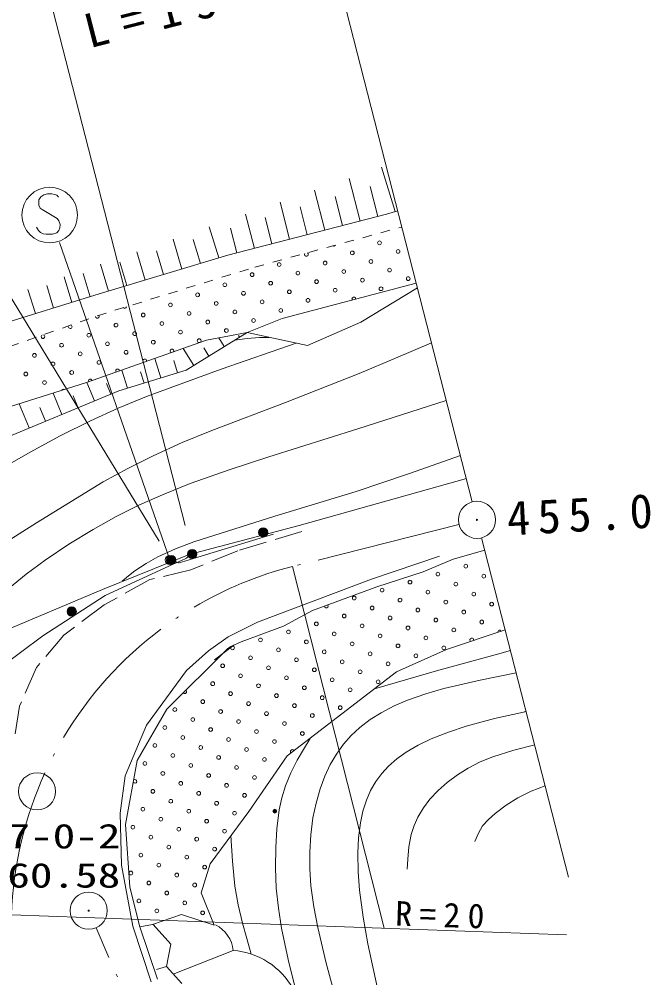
# Model space of a CAD drawing. Units: millimetres, scale not verified. Extents: x 40000 to 680000, y 20000 to 380000.
# Drawn here: x 419882 to 453750, y 267684 to 319070 of the extents above; entities that cross this region are included whole.
import ezdxf
from ezdxf.enums import TextEntityAlignment as Align

# ---------------------------------------------------------------- set-up
doc = ezdxf.new("R2010")
doc.units = ezdxf.units.MM
doc.header["$LTSCALE"] = 1000
for name, pattern in [('USER1', [9.899999, 7.790164, -0.97377, 0.162295, -0.97377]), ('USER2', [2, 1.5, -0.5]), ('USER5', [1, 0.5, -0.5])]:
    doc.linetypes.add(name, pattern=pattern)
for name, color, linetype, lineweight in [('S-BGD', 1, 'Continuous', 13), ('S-BGD-HTXT', 6, 'Continuous', 13), ('S-BMK', 2, 'Continuous', 13), ('S-BMK-SRVR', 3, 'Continuous', 13)]:
    doc.layers.add(name, color=color, linetype=linetype, lineweight=lineweight)
doc.styles.add('ＭＳ ゴシック', font='')
doc.styles.get('ＭＳ ゴシック').set_extended_font_data('MS Gothic')

msp = doc.modelspace()

# ---------------------------------------------------------------- linework, layer by layer
at = {"layer": 'S-BGD'}
for p, q in [((440040, 308756), (439310, 311140)), ((438164, 308250), (437573, 310539)), ((436273, 307762), (435722, 309899)), ((439110, 308494), (438697, 310094)), ((420943, 309381), (420935, 309208)), ((421040, 309546), (420943, 309381)), ((421205, 309658), (421040, 309546)), ((421400, 309711), (421205, 309658)), ((421633, 309711), (421400, 309711)), ((421790, 309681), (421633, 309711)), ((421903, 309628), (421790, 309681)), ((421985, 309538), (421903, 309628)), ((437219, 308006), (436817, 309562)), ((420935, 309208), (420943, 309096)), ((420943, 309096), (421003, 308946)), ((421003, 308946), (421108, 308863)), ((421108, 308863), (421925, 308391)), ((434382, 307274), (433870, 309259)), ((435328, 307518), (434944, 309006)), ((421925, 308391), (422015, 308256)), ((439582, 308616), (431073, 306420)), ((432492, 306786), (432018, 308619)), ((433437, 307030), (433074, 308437)), ((440177, 308798), (439582, 308616)), ((420913, 307746), (420808, 307918)), ((422060, 307888), (422008, 307746)), ((422015, 308256), (422075, 308068)), ((422075, 308068), (422060, 307888)), ((430581, 306272), (430077, 307948)), ((431546, 306542), (431204, 307868)), ((421033, 307633), (420913, 307746)), ((421175, 307566), (421033, 307633)), ((421325, 307543), (421175, 307566)), ((421670, 307543), (421325, 307543)), ((421903, 307611), (421670, 307543)), ((422008, 307746), (421903, 307611)), ((422039, 307108), (427961, 290081)), ((428611, 305679), (428131, 307275)), ((429596, 305975), (429211, 307256)), ((431073, 306420), (424179, 304346)), ((426641, 305087), (426185, 306602)), ((427626, 305383), (427246, 306649)), ((424671, 304494), (424240, 305930)), ((425656, 304791), (425280, 306041)), ((422710, 303891), (422288, 305255)), ((423689, 304195), (423307, 305430)), ((421730, 303588), (421358, 304792)), ((441173, 304916), (433981, 303034)), ((424179, 304346), (415631, 301700)), ((420751, 303285), (420349, 304585)), ((441236, 304670), (438201, 302836)), ((433981, 303034), (432107, 302269)), ((435343, 301578), (438201, 302836)), ((432107, 302269), (428828, 300260)), ((429926, 301858), (432107, 302269)), ((432107, 302269), (435343, 301578)), ((429926, 301858), (423500, 299592)), ((430877, 301516), (430591, 301983)), ((434726, 301710), (430711, 300302)), ((431436, 301858), (432098, 301962)), ((431697, 302018), (431640, 302111)), ((432098, 301962), (432773, 302007)), ((432773, 302007), (433033, 302013)), ((433033, 302013), (433293, 302016)), ((440053, 300892), (441995, 301714)), ((429238, 300511), (428682, 301419)), ((430058, 301013), (429788, 301453)), ((427480, 299843), (427158, 300882)), ((428379, 300121), (428179, 300766)), ((438107, 300080), (440053, 300892)), ((425234, 299147), (428828, 300260)), ((425684, 299286), (425383, 300256)), ((426582, 299564), (426395, 300167)), ((430711, 300302), (426711, 298837)), ((423500, 299592), (419029, 298185)), ((423920, 298605), (423512, 299596)), ((434167, 298525), (438107, 300080)), ((418225, 296258), (425234, 299147)), ((424796, 298966), (424562, 299534)), ((422168, 297883), (421697, 299025)), ((423044, 298244), (422780, 298884)), ((426711, 298837), (425196, 298216)), ((442785, 298634), (438036, 297118)), ((420416, 297161), (419883, 298454)), ((421292, 297522), (420991, 298252)), ((425196, 298216), (423708, 297541)), ((430205, 297027), (434167, 298525)), ((423708, 297541), (422084, 296731)), ((428616, 296373), (430205, 297027)), ((438036, 297118), (433265, 295607)), ((422084, 296731), (420475, 295860)), ((427062, 295668), (428616, 296373)), ((420475, 295860), (419128, 295085)), ((425714, 294993), (427062, 295668)), ((433265, 295607), (431149, 294921)), ((443542, 295687), (440764, 294695)), ((424394, 294266), (425714, 294993)), ((431149, 294921), (429057, 294180)), ((434893, 291927), (443860, 294446)), ((440764, 294695), (437959, 293757)), ((420807, 292066), (424394, 294266)), ((429057, 294180), (427684, 293635)), ((427684, 293635), (426337, 293035)), ((437959, 293757), (433587, 292434)), ((426337, 293035), (425080, 292405)), ((425080, 292405), (423850, 291720)), ((433587, 292434), (429243, 291056)), ((417241, 289808), (420807, 292066)), ((434893, 291927), (429002, 290378)), ((423850, 291720), (422552, 290926)), ((433036, 291325), (433514, 291471)), ((422552, 290926), (421275, 290075)), ((429243, 291056), (428270, 290678)), ((429235, 290163), (433036, 291325)), ((424354, 288507), (429002, 290378)), ((428270, 290678), (427321, 290244)), ((428943, 290497), (428958, 290453)), ((428962, 290343), (428949, 290302)), ((428958, 290453), (428966, 290400)), ((428966, 290400), (428962, 290343)), ((444844, 290612), (443148, 290128)), ((421275, 290075), (420252, 289314)), ((428139, 289852), (424492, 288175)), ((426692, 289897), (426088, 289494)), ((427321, 290244), (426692, 289897)), ((427863, 289941), (427845, 289970)), ((427877, 290242), (427861, 290214)), ((427861, 290214), (427861, 290185)), ((427861, 290185), (427862, 290166)), ((427862, 290166), (427873, 290142)), ((427883, 289923), (427863, 289941)), ((427873, 290142), (427891, 290128)), ((427904, 290261), (427877, 290242)), ((427907, 289912), (427883, 289923)), ((427891, 290128), (428029, 290053)), ((427936, 290271), (427904, 290261)), ((427932, 289909), (427907, 289912)), ((427990, 289911), (427932, 289909)), ((427975, 290272), (427936, 290271)), ((428001, 290267), (427975, 290272)), ((428028, 289923), (427990, 289911)), ((428020, 290259), (428001, 290267)), ((428034, 290244), (428020, 290259)), ((428045, 289946), (428028, 289923)), ((428029, 290053), (428045, 290031)), ((428045, 290031), (428055, 290000)), ((428054, 289970), (428045, 289946)), ((428055, 290000), (428054, 289970)), ((428593, 290061), (428139, 289852)), ((428221, 290070), (428205, 290110)), ((428248, 290025), (428221, 290070)), ((428283, 289991), (428248, 290025)), ((428327, 289961), (428283, 289991)), ((428371, 289944), (428327, 289961)), ((428422, 289933), (428371, 289944)), ((428468, 289934), (428422, 289933)), ((428518, 289944), (428468, 289934)), ((428757, 290017), (428518, 289944)), ((428820, 290165), (428593, 290061)), ((428757, 290017), (429235, 290163)), ((428859, 290187), (428820, 290165)), ((428894, 290216), (428859, 290187)), ((428926, 290255), (428894, 290216)), ((428949, 290302), (428926, 290255)), ((438766, 289055), (442410, 290293)), ((443148, 290128), (441536, 289448)), ((420252, 289314), (419258, 288499)), ((426088, 289494), (425750, 289231)), ((441536, 289448), (439065, 288634)), ((425750, 289231), (425413, 288949)), ((432653, 286757), (438766, 289055)), ((416382, 285153), (424354, 288507)), ((439065, 288634), (435618, 287367)), ((424492, 288175), (421145, 286020)), ((435618, 287367), (434054, 286542)), ((431085, 285965), (432653, 286757)), ((434054, 286542), (431789, 285699)), ((442798, 285289), (445943, 286331)), ((421145, 286020), (417951, 283645)), ((430030, 285206), (431085, 285965)), ((427800, 282076), (431047, 285319)), ((428849, 284152), (430030, 285206)), ((430358, 284735), (431394, 285523)), ((431047, 285319), (431227, 285442)), ((431789, 285699), (431227, 285442)), ((442798, 285289), (440119, 284088)), ((445909, 285138), (446227, 285222)), ((442259, 284146), (445591, 285053)), ((445591, 285053), (445909, 285138)), ((428849, 284152), (426716, 281227)), ((434259, 279580), (440119, 284088)), ((438940, 283181), (442259, 284146)), ((446533, 284030), (444599, 283642)), ((442656, 283191), (441678, 282913)), ((444599, 283642), (442656, 283191)), ((441678, 282913), (440711, 282575)), ((439986, 282262), (439287, 281895)), ((440711, 282575), (439986, 282262)), ((426216, 279338), (427800, 282076)), ((439287, 281895), (438703, 281524)), ((445376, 281579), (446924, 281932)), ((446924, 281932), (446963, 281940)), ((446963, 281940), (447002, 281949)), ((447038, 281955), (447002, 281949)), ((447065, 281960), (447038, 281955)), ((426716, 281227), (425563, 278506)), ((438146, 281098), (437689, 280676)), ((438703, 281524), (438146, 281098)), ((442899, 280855), (443851, 281170)), ((443851, 281170), (445376, 281579)), ((437689, 280676), (437269, 280206)), ((441970, 280486), (442899, 280855)), ((435123, 279931), (435480, 280519)), ((437269, 280206), (436890, 279681)), ((440625, 279778), (441282, 280158)), ((441282, 280158), (441970, 280486)), ((447524, 280171), (446397, 279881)), ((434259, 279580), (432192, 276592)), ((434787, 279347), (435123, 279931)), ((436890, 279681), (436561, 279121)), ((440134, 279430), (440625, 279778)), ((446397, 279881), (445282, 279531)), ((425579, 275900), (426216, 279338)), ((434441, 278671), (434787, 279347)), ((436561, 279121), (436262, 278487)), ((439319, 278642), (439683, 279038)), ((439683, 279038), (440134, 279430)), ((444608, 279258), (443957, 278930)), ((445282, 279531), (444608, 279258)), ((434156, 277984), (434441, 278671)), ((439007, 278213), (439319, 278642)), ((443377, 278571), (442829, 278162)), ((443957, 278930), (443377, 278571)), ((425563, 278506), (425302, 276507)), ((436262, 278487), (436015, 277819)), ((438727, 277726), (439007, 278213)), ((442829, 278162), (442348, 277729)), ((433961, 277338), (434156, 277984)), ((436015, 277819), (435797, 277048)), ((438502, 277212), (438727, 277726)), ((442348, 277729), (441907, 277252)), ((447337, 277681), (446616, 277324)), ((448085, 277984), (447337, 277681)), ((433826, 276683), (433961, 277338)), ((435797, 277048), (435634, 276252)), ((438313, 276610), (438502, 277212)), ((441907, 277252), (441558, 276791)), ((446616, 277324), (446002, 276933)), ((425302, 276507), (425372, 273726)), ((432192, 276592), (430119, 273797)), ((433701, 275676), (433826, 276683)), ((438182, 275993), (438313, 276610)), ((441558, 276791), (441263, 276301)), ((445411, 276485), (445045, 276174)), ((446002, 276933), (445411, 276485)), ((435634, 276252), (435518, 275345)), ((438082, 275185), (438182, 275993)), ((441263, 276301), (441056, 275848)), ((445045, 276174), (444729, 275825)), ((425812, 272535), (425579, 275900)), ((433635, 274664), (433701, 275676)), ((441056, 275848), (440903, 275368)), ((444501, 275432), (444310, 274999)), ((444729, 275825), (444501, 275432)), ((431239, 275306), (431315, 273946)), ((435518, 275345), (435461, 274425)), ((438043, 274371), (438082, 275185)), ((440903, 275368), (440779, 274713)), ((433623, 273573), (433635, 274664)), ((435461, 274425), (435461, 273526)), ((440779, 274713), (440714, 274041)), ((431315, 273946), (431451, 272595)), ((438054, 273371), (438043, 274371)), ((440714, 274041), (440697, 273778)), ((425372, 273726), (425969, 270445)), ((430119, 273797), (429640, 272242)), ((433670, 272495), (433623, 273573)), ((435461, 273526), (435523, 272620)), ((440697, 273778), (440682, 273504)), ((438126, 272378), (438054, 273371)), ((426360, 270426), (425812, 272535)), ((431451, 272595), (431625, 271595)), ((433779, 271414), (433670, 272495)), ((435523, 272620), (435676, 271491)), ((438324, 270940), (438126, 272378)), ((429640, 272242), (430341, 270506)), ((431625, 271595), (431859, 270606)), ((433947, 270341), (433779, 271414)), ((435676, 271491), (435889, 270373)), ((428579, 271086), (427032, 270535)), ((430341, 270506), (428579, 271086)), ((438581, 269515), (438324, 270940)), ((426962, 267464), (425969, 270445)), ((427032, 270535), (426360, 270426)), ((426360, 270426), (427302, 267617)), ((428010, 269497), (427060, 270546)), ((431859, 270606), (432083, 269787)), ((434302, 268672), (433947, 270341)), ((435889, 270373), (436345, 268467)), ((432083, 269787), (432323, 268960)), ((427776, 268288), (428010, 269497)), ((439241, 266485), (438581, 269515)), ((431362, 269155), (428140, 267886)), ((427776, 268288), (427241, 268125)), ((428603, 267375), (427776, 268288)), ((434717, 267013), (434302, 268672)), ((436345, 268467), (436864, 266561))]:
    msp.add_line(p, q, dxfattribs=at)
at = {"layer": 'S-BGD', "linetype": 'USER5'}
for p, q in [((432524, 305779), (440400, 307928)), ((424062, 303171), (432524, 305779)), ((416543, 300524), (424062, 303171))]:
    msp.add_line(p, q, dxfattribs=at)
at = {"layer": 'S-BGD', "linetype": 'USER2'}
for p, q in [((435041, 291610), (431597, 290578)), ((431597, 290578), (429082, 289548)), ((429082, 289548), (426882, 289030)), ((426882, 289030), (424447, 287677)), ((424447, 287677), (422276, 286050)), ((422276, 286050), (420806, 284318)), ((420806, 284318), (419898, 282243)), ((419898, 282243), (419594, 280344))]:
    msp.add_line(p, q, dxfattribs=at)
at = {"layer": 'S-BGD', "linetype": 'USER1'}
msp.add_line((428632, 259698), (424009, 270368), dxfattribs=at)
at = {"layer": 'S-BGD'}
for centre, radius in [((421520, 308571), 1492), ((439202, 307081), 99.5), ((437743, 306540), 99.5), ((440201, 306622), 99.5), ((433826, 305917), 99.5), ((436284, 305999), 99.5), ((438743, 306081), 99.5), ((432368, 305376), 99.5), ((434826, 305458), 99.5), ((437284, 305540), 99.5), ((439742, 305622), 99.5), ((440742, 305163), 99.5), ((430909, 304835), 99.5), ((433367, 304917), 99.5), ((435826, 304999), 99.5), ((438284, 305081), 99.5), ((429450, 304295), 99.5), ((431909, 304376), 99.5), ((434367, 304458), 99.5), ((436825, 304540), 99.5), ((439284, 304622), 99.5), ((427992, 303754), 99.5), ((430450, 303836), 99.5), ((432908, 303918), 99.5), ((435367, 304000), 99.5), ((426533, 303213), 99.5), ((428991, 303295), 99.5), ((431450, 303377), 99.5), ((433908, 303459), 99.5), ((425075, 302672), 99.5), ((427533, 302754), 99.5), ((429991, 302836), 99.5), ((432449, 302918), 99.5), ((423616, 302131), 99.5), ((426074, 302213), 99.5), ((428533, 302295), 99.5), ((430991, 302377), 99.5), ((422157, 301590), 99.5), ((424616, 301672), 99.5), ((427074, 301754), 99.5), ((429532, 301836), 99.5), ((420699, 301050), 99.5), ((423157, 301132), 99.5), ((425615, 301214), 99.5), ((421698, 300591), 99.5), ((424157, 300673), 99.5), ((420240, 300050), 99.5), ((422698, 300132), 99.5), ((421240, 299591), 99.5), ((444428, 292233), 30), ((432963, 291563), 249), ((432963, 291563), 220), ((432963, 291563), 191), ((432963, 291563), 161), ((432963, 291563), 132), ((432963, 291563), 97.5), ((432963, 291563), 67.5), ((432963, 291563), 38.7), ((432963, 291563), 7.5), ((429162, 290401), 249), ((429162, 290401), 220), ((429162, 290401), 191), ((429162, 290401), 161), ((429162, 290401), 132), ((429162, 290401), 97.5), ((429162, 290401), 67.5), ((429162, 290401), 38.7), ((429162, 290401), 7.5), ((427961, 290081), 249), ((428035, 290078), 249), ((428035, 290078), 220), ((428035, 290078), 191), ((428035, 290078), 161), ((428035, 290078), 132), ((428035, 290078), 97.5), ((428035, 290078), 67.5), ((428035, 290078), 38.7), ((428035, 290078), 7.5), ((443828, 289750), 99.5), ((442332, 289323), 99.5), ((444790, 289215), 99.5), ((440836, 288896), 99.5), ((443294, 288788), 99.5), ((439340, 288469), 99.5), ((441798, 288361), 99.5), ((444255, 288254), 99.5), ((437845, 288042), 99.5), ((440302, 287934), 99.5), ((442759, 287827), 99.5), ((445216, 287719), 99.5), ((422698, 287316), 249), ((422698, 287316), 220), ((422698, 287316), 191), ((422698, 287316), 161), ((422698, 287316), 132), ((422698, 287316), 97.5), ((422698, 287316), 67.5), ((422698, 287316), 38.7), ((422698, 287316), 7.5), ((438806, 287507), 99.5), ((441263, 287400), 99.5), ((443721, 287292), 99.5), ((435814, 286653), 99.5), ((437310, 287080), 99.5), ((439767, 286973), 99.5), ((442225, 286865), 99.5), ((444682, 286758), 99.5), ((434318, 286226), 99.5), ((438271, 286546), 99.5), ((440729, 286438), 99.5), ((443186, 286331), 99.5), ((432822, 285800), 99.5), ((435280, 285692), 99.5), ((436776, 286119), 99.5), ((439233, 286011), 99.5), ((441690, 285904), 99.5), ((431326, 285373), 99.5), ((433784, 285265), 99.5), ((436241, 285158), 99.5), ((437737, 285584), 99.5), ((440194, 285477), 99.5), ((442652, 285369), 99.5), ((432288, 284838), 99.5), ((434745, 284731), 99.5), ((437203, 284623), 99.5), ((438698, 285050), 99.5), ((441156, 284943), 99.5), ((430792, 284411), 99.5), ((433249, 284304), 99.5), ((435707, 284196), 99.5), ((438164, 284089), 99.5), ((439660, 284516), 99.5), ((431753, 283877), 99.5), ((434211, 283769), 99.5), ((436668, 283662), 99.5), ((439125, 283554), 99.5), ((430258, 283450), 99.5), ((432715, 283342), 99.5), ((435172, 283235), 99.5), ((437629, 283127), 99.5), ((431219, 282915), 99.5), ((433676, 282808), 99.5), ((436134, 282700), 99.5), ((428227, 282061), 99.5), ((429723, 282488), 99.5), ((432180, 282381), 99.5), ((434638, 282273), 99.5), ((437095, 282166), 99.5), ((429189, 281527), 99.5), ((430684, 281954), 99.5), ((433142, 281846), 99.5), ((435599, 281739), 99.5), ((427693, 281100), 99.5), ((430150, 280992), 99.5), ((431646, 281419), 99.5), ((434103, 281312), 99.5), ((428654, 280565), 99.5), ((432607, 280885), 99.5), ((435065, 280777), 99.5), ((427158, 280139), 99.5), ((429616, 280031), 99.5), ((431111, 280458), 99.5), ((433569, 280350), 99.5), ((428120, 279604), 99.5), ((430577, 279497), 99.5), ((432073, 279923), 99.5), ((426624, 279177), 99.5), ((429081, 279070), 99.5), ((431538, 278962), 99.5), ((433034, 279389), 99.5), ((427585, 278643), 99.5), ((430042, 278535), 99.5), ((432500, 278428), 99.5), ((428547, 278108), 99.5), ((431004, 278001), 99.5), ((427051, 277681), 99.5), ((429508, 277574), 99.5), ((431965, 277466), 99.5), ((428012, 277147), 99.5), ((430469, 277039), 99.5), ((426516, 276720), 99.5), ((428974, 276612), 99.5), ((431431, 276505), 99.5), ((433585, 276617), 100), ((433585, 276617), 87.5), ((433585, 276617), 75), ((433585, 276617), 62.5), ((433585, 276617), 50), ((433585, 276617), 37.5), ((433585, 276617), 25), ((433585, 276617), 12.5), ((427478, 276185), 99.5), ((429935, 276078), 99.5), ((425982, 275758), 99.5), ((428439, 275651), 99.5), ((430896, 275543), 99.5), ((426943, 275224), 99.5), ((429400, 275116), 99.5), ((427905, 274689), 99.5), ((430362, 274582), 99.5), ((426409, 274262), 99.5), ((428866, 274155), 99.5), ((425874, 273301), 99.5), ((427370, 273728), 99.5), ((429827, 273620), 99.5), ((426836, 272767), 99.5), ((428332, 273194), 99.5), ((429293, 272659), 99.5), ((423611, 271285), 995), ((426301, 271805), 99.5), ((427797, 272232), 99.5), ((427263, 271271), 99.5), ((428758, 271698), 99.5), ((423611, 271285), 30), ((429720, 271163), 99.5)]:
    msp.add_circle(centre, radius, dxfattribs=at)
for centre, radius, start, end in [((436743, 306999), 99.5, 237.0654, 333.4564), ((435285, 306458), 99.5, 149.3264, 61.1953), ((437825, 304081), 99.5, 350.6919, 218.6249), ((424075, 303131), 99.5, 174.2877, 42.2354), ((425533, 303672), 99.5, 224.0753, 350.1768), ((422616, 302590), 99.5, 156.2771, 62.5104), ((421158, 302049), 99.5, 128.8879, 89.8996), ((428074, 301295), 99.5, 320.3467, 258.508), ((426615, 300755), 99.5, 341.9921, 236.8625), ((425156, 300214), 99.5, 358.46, 220.3948), ((423698, 299673), 99.5, 13.2383, 205.6164), ((422239, 299132), 99.5, 54.5742, 160.3623), ((436349, 287615), 99.5, 188.8947, 31.4844), ((445643, 286223), 99.5, 22.7239, 193.936), ((444148, 285796), 99.5, 343.0039, 233.6561), ((428762, 283023), 99.5, 225.3156, 43.6549), ((434530, 279816), 99.5, 24.7676, 230.3802), ((426089, 278216), 99.5, 206.5257, 132.4685), ((429599, 268948), 1775, 6.699, 62.844), ((431046, 265131), 4036, 29.3596, 85.5046)]:
    msp.add_arc(centre, radius, start, end, dxfattribs=at)
at = {"layer": 'S-BGD-HTXT'}
for p, q in [((428781, 291933), (421272, 321189)), ((444179, 293202), (437221, 320315)), ((412192, 316029), (427388, 291085)), ((449344, 273078), (444677, 291264)), ((434544, 289733), (439449, 270344)), ((419462, 271066), (449232, 269990))]:
    msp.add_line(p, q, dxfattribs=at)
at = {"layer": 'S-BMK', "linetype": 'USER1'}
msp.add_line((443459, 291988), (434544, 289733), dxfattribs=at)
at = {"layer": 'S-BMK'}
for centre in [(444428, 292233), (420842, 277677)]:
    msp.add_circle(centre, 995, dxfattribs=at)
for start, end in [(104.1949, 120.6352), (123.4531, 123.9227), (126.7405, 149.2831), (152.101, 152.5706), (155.3884, 177.931)]:
    msp.add_arc((439449, 270344), 20000, start, end, dxfattribs=at)

# ---------------------------------------------------------------- texts
at = {"layer": 'S-BGD', "insert": (446079, 291368), "char_height": 1833, "attachment_point": 7, "rotation": 3.1, "style": 'ＭＳ ゴシック'}
msp.add_mtext('\\T1.32;455.0', dxfattribs=at)
at = {"layer": 'S-BGD-HTXT', "attachment_point": 7, "style": 'ＭＳ ゴシック'}
for s, insert, char_height, rotation in [('\\T1.6;L=15.2', (423656, 317475), 1833, 14.4), ('\\T1.44;R=20', (440032, 270461), 1320, 358.2)]:
    msp.add_mtext(s, dxfattribs=dict(at, insert=insert, char_height=char_height, rotation=rotation))
at = {"layer": 'S-BMK-SRVR', "style": 'ＭＳ ゴシック', "width": 1.35}
for s, p in [('130-27-0-2', (413193, 274225)), ('60.58', (419244, 272123))]:
    msp.add_text(s, height=1320, dxfattribs=at).set_placement(p, align=Align.BOTTOM_LEFT)

doc.saveas('drawing.dxf')
